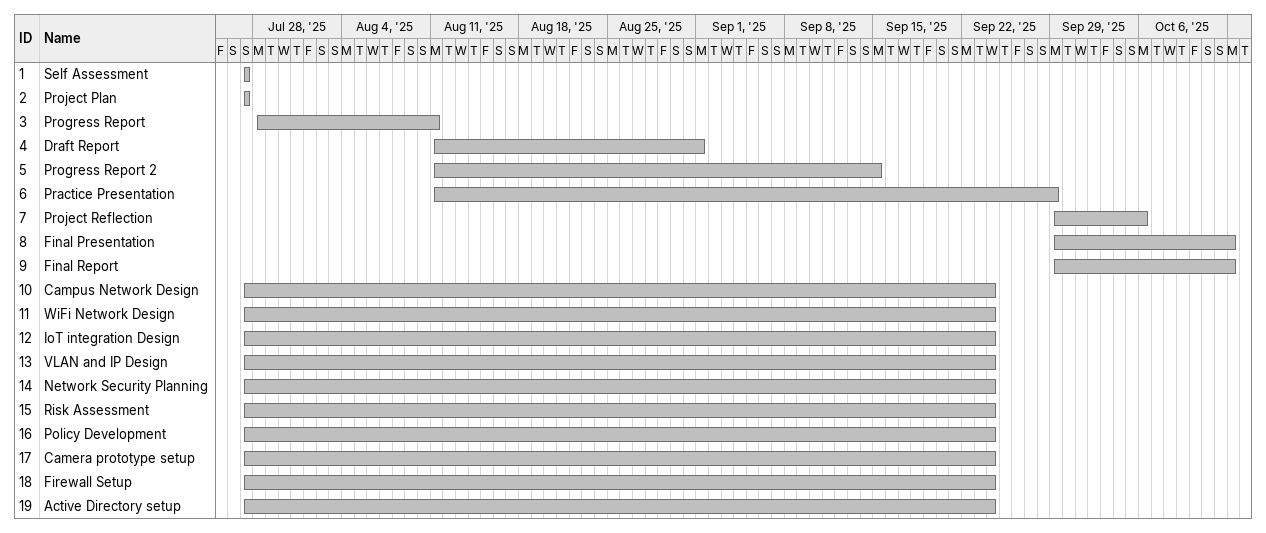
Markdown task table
| ID | Task | Start | Finish |
|---|---|---|---|
| 1 | Self Assessment | 2025-07-27 | 2025-07-27 |
| 2 | Project Plan | 2025-07-27 | 2025-07-27 |
| 3 | Progress Report | 2025-07-28 | 2025-08-11 |
| 4 | Draft Report | 2025-08-11 | 2025-09-01 |
| 5 | Progress Report 2 | 2025-08-11 | 2025-09-15 |
| 6 | Practice Presentation | 2025-08-11 | 2025-09-29 |
| 7 | Project Reflection | 2025-09-29 | 2025-10-06 |
| 8 | Final Presentation | 2025-09-29 | 2025-10-13 |
| 9 | Final Report | 2025-09-29 | 2025-10-13 |
| 10 | Campus Network Design | 2025-07-27 | 2025-09-24 |
| 11 | WiFi Network Design | 2025-07-27 | 2025-09-24 |
| 12 | IoT integration Design | 2025-07-27 | 2025-09-24 |
| 13 | VLAN and IP Design | 2025-07-27 | 2025-09-24 |
| 14 | Network Security Planning | 2025-07-27 | 2025-09-24 |
| 15 | Risk Assessment | 2025-07-27 | 2025-09-24 |
| 16 | Policy Development | 2025-07-27 | 2025-09-24 |
| 17 | Camera prototype setup | 2025-07-27 | 2025-09-24 |
| 18 | Firewall Setup | 2025-07-27 | 2025-09-24 |
| 19 | Active Directory setup | 2025-07-27 | 2025-09-24 |
